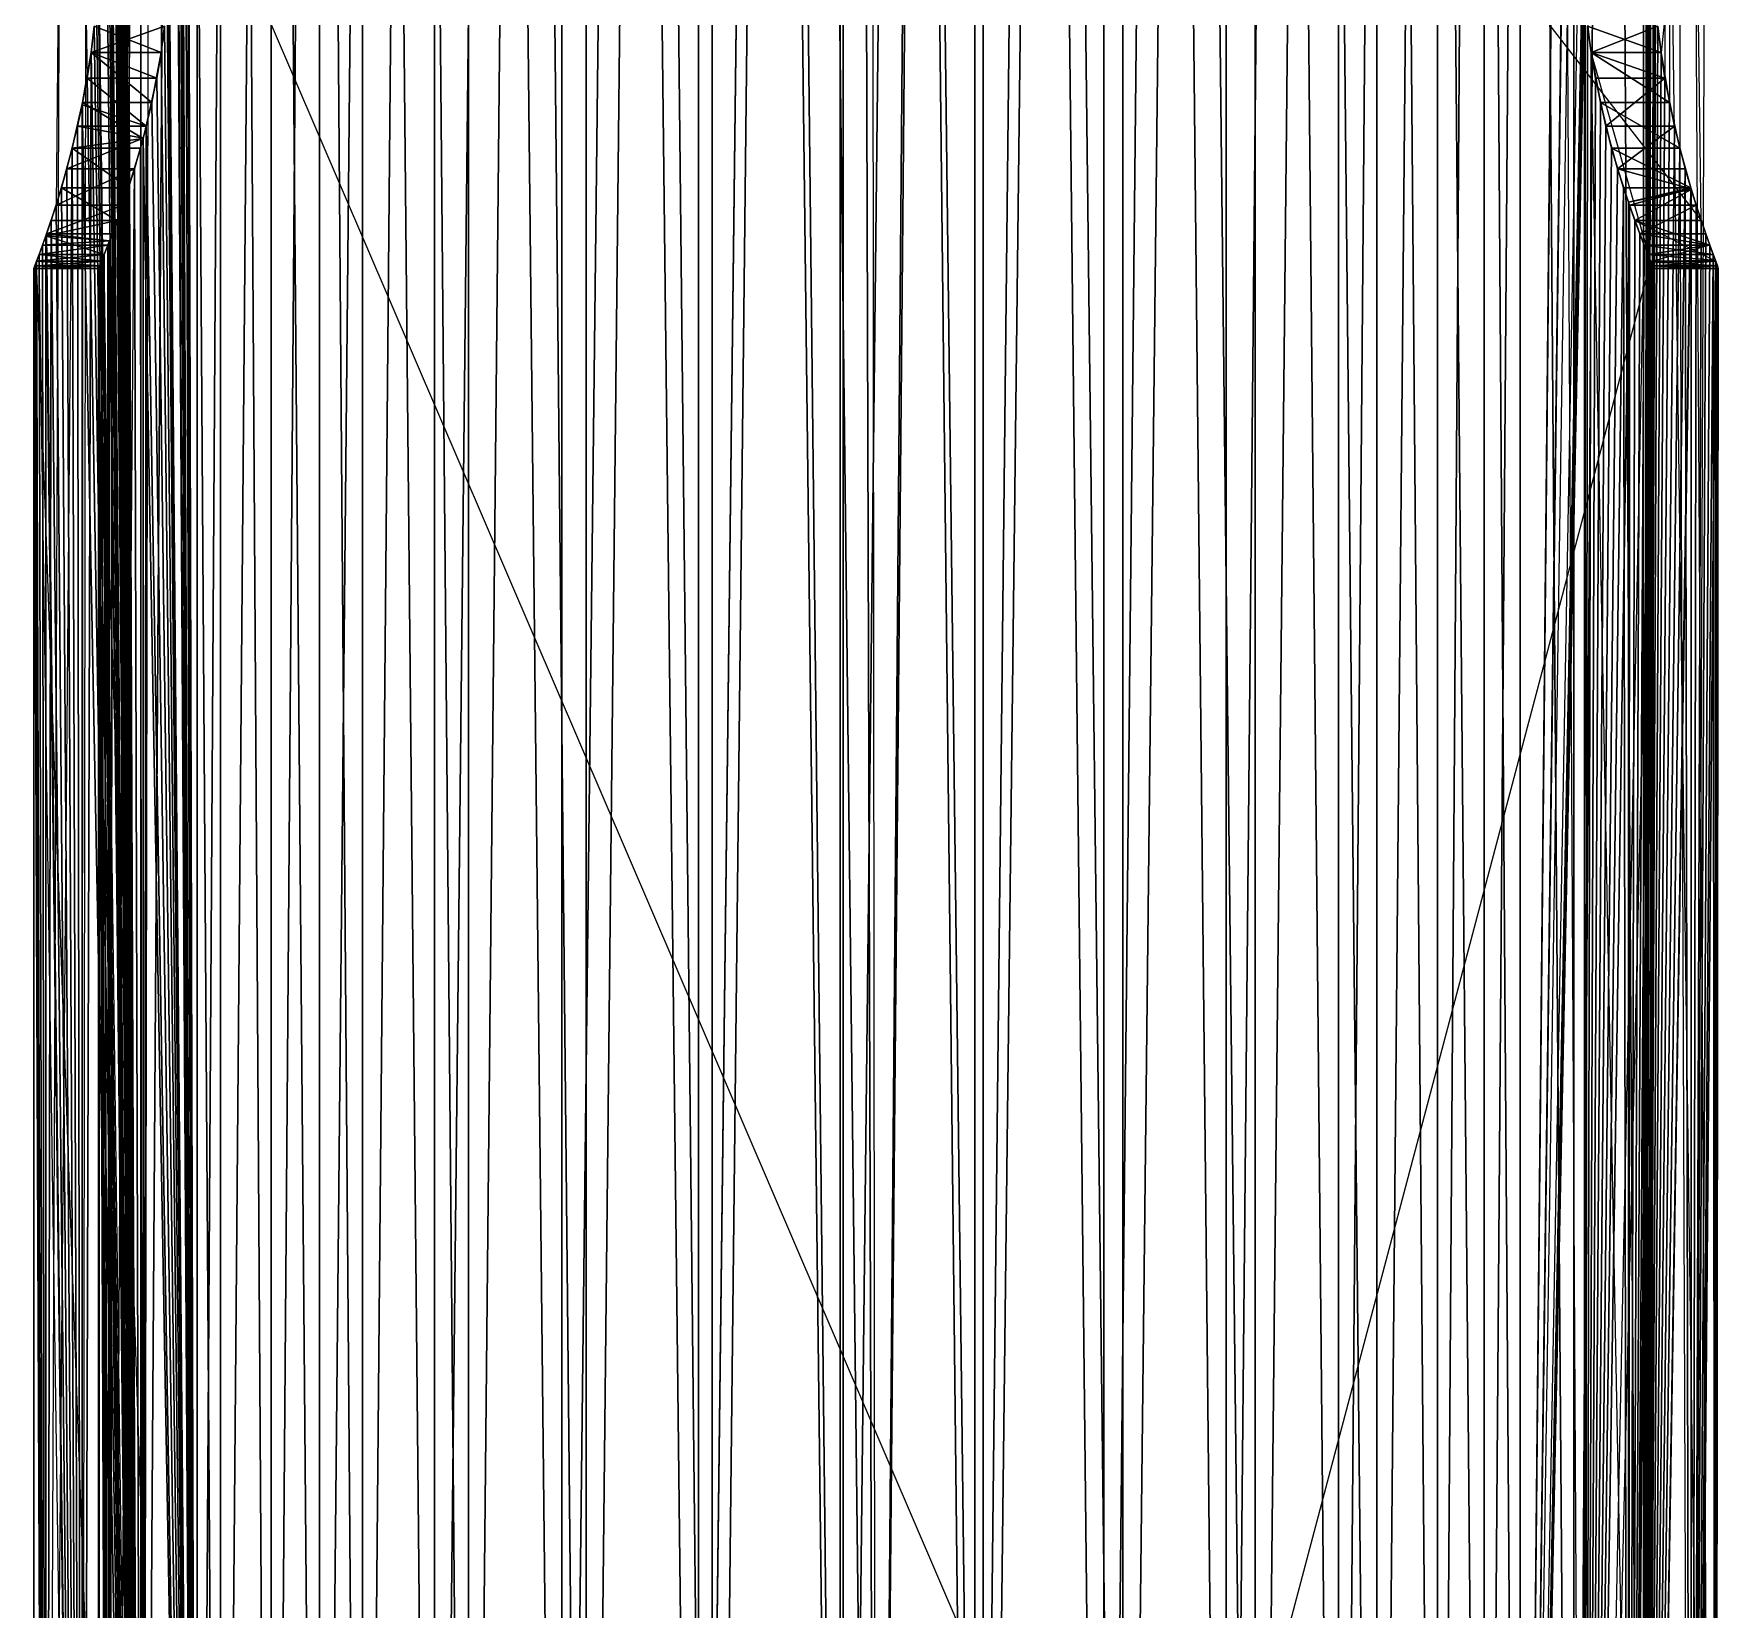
# Model space of a CAD drawing. Extents: x 234 to 504, y 2754 to 8450.
# Drawn here: x 234.2 to 503.5, y 3005.5 to 3257.3 of the extents above; entities that cross this region are included whole.
import ezdxf

# ---------------------------------------------------------------- set-up
doc = ezdxf.new("R2010")
doc.units = 0
doc.layers.get('0').update_dxf_attribs({"linetype": 'CONTINUOUS'})

msp = doc.modelspace()

# ---------------------------------------------------------------- linework, layer by layer
at = {"color": 7}
for points in [[(385.98, 6551.26, -102.26), (363.16, 4652.49, -101.29), (363.16, 6551.26, -101.29), (363.16, 4652.49, -101.29), (385.98, 6551.26, -102.26), (385.98, 4652.49, -102.26), (363.16, 4652.49, -101.29), (363.16, 4652.49, -101.29), (385.98, 4652.49, -102.26), (368.88, 2753.73, -101.17), (363.16, 4652.49, -101.29), (368.88, 2753.73, -101.17), (385.98, 4652.49, -102.26), (385.98, 2753.73, -102.26), (368.88, 2753.73, -101.17), (303.72, 8450.03, -129.98)], [(303.72, 8450.03, -129.98), (368.88, 2753.73, -111.52)], [(363.16, 8450.03, -101.29), (368.88, 2753.73, -101.17), (363.16, 2753.73, -101.29), (363.16, 4652.49, -101.29), (368.88, 2753.73, -101.17), (363.16, 4652.49, -101.29), (363.16, 2753.73, -101.29), (340.51, 2753.73, -104.19), (363.16, 4652.49, -101.29)], [(471.85, 4652.49, -305.4), (471.85, 2753.73, -305.4), (471.85, 2753.73, -305.4), (471.85, 4652.49, -305.4), (481.86, 3789.42, -287.59), (471.85, 2753.73, -305.4), (481.86, 3789.42, -287.59), (471.85, 4652.49, -305.4), (481.86, 4048.34, -287.59), (481.86, 3789.42, -287.59), (481.86, 3789.42, -287.59), (481.86, 4048.34, -287.59), (482.13, 3797.23, -287), (481.86, 3789.42, -287.59), (482.13, 3797.23, -287), (481.86, 4048.34, -287.59), (482.13, 4040.53, -287), (482.13, 3797.23, -287), (482.13, 3797.23, -287), (482.13, 4040.53, -287), (482.2, 4039.59, -286.85), (482.13, 3797.23, -287), (482.13, 5609.69, -287)], [(471.85, 4652.49, -166.21), (471.85, 2753.73, -166.21), (481.86, 3530.49, -184.02), (471.85, 4652.49, -166.21), (481.86, 3530.49, -184.02), (471.85, 2753.73, -166.21), (481.86, 3271.57, -184.02), (481.86, 3530.49, -184.02), (481.86, 3530.49, -184.02), (481.86, 3271.57, -184.02), (481.94, 3275.97, -184.21), (481.86, 3530.49, -184.02), (255.81, 5606.27, -184.21)], [(481.86, 5601.87, -184.02), (255.81, 3785.04, -287.41), (255.9, 3789.42, -287.59), (260.38, 2753.73, -296.42), (255.81, 3785.04, -287.41), (260.38, 2753.73, -296.42), (255.9, 3789.42, -287.59), (260.38, 4652.49, -296.42), (260.38, 2753.73, -296.42), (260.38, 2753.73, -296.42), (260.38, 4652.49, -296.42), (272.18, 2753.73, -313.88), (260.38, 2753.73, -296.42), (272.18, 2753.73, -313.88), (260.38, 4652.49, -296.42)], [(251.34, 4652.49, -170.14), (237.81, 3229.94, -205.01), (239.53, 3235.74, -198.42), (241.93, 2753.73, -190.95), (237.81, 3229.94, -205.01), (239.53, 3235.74, -198.42), (241.26, 3242.57, -192.9), (241.93, 2753.73, -190.95), (239.53, 3235.74, -198.42), (241.93, 2753.73, -190.95), (241.26, 3242.57, -192.9), (241.98, 3245.96, -190.8), (241.93, 2753.73, -190.95)], [(251.34, 4652.49, -170.14), (251.34, 2753.73, -170.14), (244.52, 4561.79, -184.21)], [(251.34, 4652.49, -301.47), (264.12, 2753.73, -320.39), (264.12, 2753.73, -320.39), (251.34, 4652.49, -301.47), (251.34, 2753.73, -301.47), (264.12, 2753.73, -320.39), (251.34, 2753.73, -301.47), (251.34, 4652.49, -301.47)], [(251.34, 4652.49, -301.47), (493.24, 3785.03, -184.21), (493.16, 3530.49, -184.02), (493.16, 3789.41, -184.02), (493.24, 3785.03, -184.21), (493.16, 3789.41, -184.02), (493.16, 3530.49, -184.02), (491.57, 2753.73, -180.35), (493.16, 3789.41, -184.02), (493.16, 3789.41, -184.02), (491.57, 2753.73, -180.35), (491.57, 4652.49, -180.35), (493.16, 3789.41, -184.02), (491.57, 4652.49, -180.35), (491.57, 2753.73, -180.35), (480.43, 2753.73, -160.41), (491.57, 4652.49, -180.35)], [(264.12, 4652.49, -151.22), (264.12, 2753.73, -151.22), (251.34, 2753.73, -170.14), (264.12, 4652.49, -151.22)], [(264.12, 4652.49, -151.22), (251.34, 2753.73, -170.14), (251.34, 4652.49, -170.14)], [(260.38, 4652.49, -175.19), (255.9, 3530.51, -184.02), (255.81, 3526.1, -184.21), (260.38, 2753.73, -175.19), (255.9, 3530.51, -184.02), (260.38, 2753.73, -175.19), (255.81, 4561.79, -184.21)], [(255.81, 4561.79, -184.21), (260.38, 2753.73, -175.19), (260.38, 4652.49, -175.19)], [(260.38, 4652.49, -175.19), (260.38, 2753.73, -175.19), (272.18, 4652.49, -157.73)], [(272.18, 4652.49, -157.73), (260.38, 2753.73, -175.19), (272.18, 2753.73, -157.73), (272.18, 4652.49, -157.73)], [(264.12, 4652.49, -320.39), (279.93, 2753.73, -336.88), (279.93, 2753.73, -336.88), (264.12, 4652.49, -320.39), (264.12, 2753.73, -320.39), (279.93, 2753.73, -336.88), (264.12, 2753.73, -320.39), (264.12, 4652.49, -320.39)], [(279.93, 4652.49, -134.74), (279.93, 2753.73, -134.74), (264.12, 2753.73, -151.22), (279.93, 4652.49, -134.74)], [(279.93, 4652.49, -134.74), (264.12, 2753.73, -151.22), (264.12, 4652.49, -151.22)], [(272.18, 4652.49, -157.73), (272.18, 2753.73, -157.73), (286.77, 4652.49, -142.51)], [(286.77, 4652.49, -142.51), (272.18, 2753.73, -157.73), (286.77, 2753.73, -142.51), (286.77, 4652.49, -142.51)], [(272.18, 4652.49, -313.88), (272.18, 2753.73, -313.88), (272.18, 2753.73, -313.88), (272.18, 4652.49, -313.88), (286.77, 2753.73, -329.1), (272.18, 2753.73, -313.88), (286.77, 2753.73, -329.1), (272.18, 4652.49, -313.88)], [(279.93, 4652.49, -336.88), (298.29, 2753.73, -350.46), (298.29, 2753.73, -350.46), (279.93, 4652.49, -336.88), (279.93, 2753.73, -336.88), (298.29, 2753.73, -350.46), (279.93, 2753.73, -336.88), (279.93, 4652.49, -336.88)], [(298.29, 4652.49, -121.16), (298.29, 2753.73, -121.16), (279.93, 2753.73, -134.74), (298.29, 4652.49, -121.16)], [(298.29, 4652.49, -121.16), (279.93, 2753.73, -134.74), (279.93, 4652.49, -134.74)], [(286.77, 4652.49, -142.51), (286.77, 2753.73, -142.51), (303.72, 4652.49, -129.98)], [(303.72, 4652.49, -129.98), (286.77, 2753.73, -142.51), (303.72, 2753.73, -129.98), (303.72, 4652.49, -129.98)], [(286.77, 4652.49, -329.1), (286.77, 2753.73, -329.1), (286.77, 2753.73, -329.1), (286.77, 4652.49, -329.1), (303.72, 2753.73, -341.64), (286.77, 2753.73, -329.1), (303.72, 2753.73, -341.64), (286.77, 4652.49, -329.1)], [(298.29, 4652.49, -350.46), (318.68, 2753.73, -360.74), (318.68, 2753.73, -360.74), (298.29, 4652.49, -350.46), (298.29, 2753.73, -350.46), (318.68, 2753.73, -360.74), (298.29, 2753.73, -350.46), (298.29, 4652.49, -350.46)], [(318.68, 4652.49, -110.88), (318.68, 2753.73, -110.88), (298.29, 2753.73, -121.16), (318.68, 4652.49, -110.88)], [(318.68, 4652.49, -110.88), (298.29, 2753.73, -121.16), (298.29, 4652.49, -121.16)], [(303.72, 4652.49, -129.98), (303.72, 2753.73, -129.98), (322.54, 4652.49, -120.49)], [(322.54, 4652.49, -120.49), (303.72, 2753.73, -129.98), (322.54, 2753.73, -120.49), (322.54, 4652.49, -120.49)], [(303.72, 4652.49, -341.64), (303.72, 2753.73, -341.64), (303.72, 2753.73, -341.64), (303.72, 4652.49, -341.64), (322.54, 2753.73, -351.13), (303.72, 2753.73, -341.64), (322.54, 2753.73, -351.13), (303.72, 4652.49, -341.64)], [(318.68, 4652.49, -360.74), (340.51, 2753.73, -367.42), (340.51, 2753.73, -367.42), (318.68, 4652.49, -360.74), (318.68, 2753.73, -360.74), (340.51, 2753.73, -367.42), (318.68, 2753.73, -360.74), (318.68, 4652.49, -360.74)], [(340.51, 4652.49, -104.19), (340.51, 2753.73, -104.19), (318.68, 2753.73, -110.88), (340.51, 4652.49, -104.19)], [(340.51, 4652.49, -104.19), (318.68, 2753.73, -110.88), (318.68, 4652.49, -110.88)], [(322.54, 4652.49, -120.49), (322.54, 2753.73, -120.49), (342.7, 4652.49, -114.31)], [(342.7, 4652.49, -114.31), (322.54, 2753.73, -120.49), (342.7, 2753.73, -114.31), (342.7, 4652.49, -114.31)], [(322.54, 4652.49, -351.13), (322.54, 2753.73, -351.13), (322.54, 2753.73, -351.13), (322.54, 4652.49, -351.13), (342.7, 2753.73, -357.3), (322.54, 2753.73, -351.13), (342.7, 2753.73, -357.3), (322.54, 4652.49, -351.13)], [(340.51, 4652.49, -367.42), (363.16, 2753.73, -370.33), (363.16, 2753.73, -370.33), (340.51, 4652.49, -367.42), (340.51, 2753.73, -367.42), (363.16, 2753.73, -370.33), (340.51, 2753.73, -367.42), (340.51, 4652.49, -367.42)], [(363.16, 4652.49, -101.29), (340.51, 2753.73, -104.19), (340.51, 4652.49, -104.19)], [(342.7, 4652.49, -114.31), (342.7, 2753.73, -114.31), (363.6, 4652.49, -111.64)], [(363.6, 4652.49, -111.64), (342.7, 2753.73, -114.31), (363.6, 2753.73, -111.64), (363.6, 4652.49, -111.64)], [(342.7, 4652.49, -357.3), (342.7, 2753.73, -357.3), (342.7, 2753.73, -357.3), (342.7, 4652.49, -357.3), (363.6, 2753.73, -359.98), (342.7, 2753.73, -357.3), (363.6, 2753.73, -359.98), (342.7, 4652.49, -357.3)], [(363.16, 4652.49, -370.33), (385.98, 2753.73, -369.36), (385.98, 2753.73, -369.36), (363.16, 4652.49, -370.33), (363.16, 2753.73, -370.33), (385.98, 2753.73, -369.36), (363.16, 2753.73, -370.33), (363.16, 4652.49, -370.33)], [(363.6, 4652.49, -111.64), (363.6, 2753.73, -111.64), (384.67, 4652.49, -112.53)], [(363.6, 4652.49, -111.64), (363.6, 2753.73, -111.64), (368.88, 2753.73, -111.52), (384.67, 4652.49, -112.53), (363.6, 2753.73, -111.64), (384.67, 4652.49, -112.53), (368.88, 2753.73, -111.52), (384.67, 2753.73, -112.53), (384.67, 4652.49, -112.53)], [(363.6, 4652.49, -359.98), (363.6, 2753.73, -359.98), (363.6, 2753.73, -359.98), (363.6, 4652.49, -359.98), (384.67, 2753.73, -359.08), (363.6, 2753.73, -359.98), (384.67, 2753.73, -359.08), (363.6, 4652.49, -359.98)], [(384.67, 4652.49, -112.53), (384.67, 2753.73, -112.53), (405.27, 4652.49, -116.97)], [(405.27, 4652.49, -116.97), (384.67, 2753.73, -112.53), (405.27, 2753.73, -116.97), (405.27, 4652.49, -116.97)], [(384.67, 4652.49, -359.08), (384.67, 2753.73, -359.08), (384.67, 2753.73, -359.08), (384.67, 4652.49, -359.08), (405.27, 2753.73, -354.64), (384.67, 2753.73, -359.08), (405.27, 2753.73, -354.64), (384.67, 4652.49, -359.08)], [(385.98, 4652.49, -369.36), (408.3, 2753.73, -364.54), (408.3, 2753.73, -364.54), (385.98, 4652.49, -369.36), (385.98, 2753.73, -369.36), (408.3, 2753.73, -364.54), (385.98, 2753.73, -369.36), (385.98, 4652.49, -369.36)], [(408.3, 4652.49, -107.07), (408.3, 2753.73, -107.07), (385.98, 2753.73, -102.26), (408.3, 4652.49, -107.07)], [(408.3, 4652.49, -107.07), (385.98, 2753.73, -102.26), (385.98, 4652.49, -102.26)], [(405.27, 4652.49, -116.97), (405.27, 2753.73, -116.97), (424.83, 4652.49, -124.83)], [(424.83, 4652.49, -124.83), (405.27, 2753.73, -116.97), (424.83, 2753.73, -124.83), (424.83, 4652.49, -124.83)], [(405.27, 4652.49, -354.64), (405.27, 2753.73, -354.64), (405.27, 2753.73, -354.64), (405.27, 4652.49, -354.64), (424.83, 2753.73, -346.78), (405.27, 2753.73, -354.64), (424.83, 2753.73, -346.78), (405.27, 4652.49, -354.64)], [(408.3, 4652.49, -364.54), (429.49, 2753.73, -356.03), (429.49, 2753.73, -356.03), (408.3, 4652.49, -364.54), (408.3, 2753.73, -364.54), (429.49, 2753.73, -356.03), (408.3, 2753.73, -364.54), (408.3, 4652.49, -364.54)], [(429.49, 4652.49, -115.58), (429.49, 2753.73, -115.58), (408.3, 2753.73, -107.07), (429.49, 4652.49, -115.58)], [(429.49, 4652.49, -115.58), (408.3, 2753.73, -107.07), (408.3, 4652.49, -107.07)], [(424.83, 4652.49, -124.83), (424.83, 2753.73, -124.83), (442.78, 4652.49, -135.88)], [(442.78, 4652.49, -135.88), (424.83, 2753.73, -124.83), (442.78, 2753.73, -135.88), (442.78, 4652.49, -135.88)], [(424.83, 4652.49, -346.78), (424.83, 2753.73, -346.78), (424.83, 2753.73, -346.78), (424.83, 4652.49, -346.78), (442.78, 2753.73, -335.73), (424.83, 2753.73, -346.78), (442.78, 2753.73, -335.73), (424.83, 4652.49, -346.78)], [(429.49, 4652.49, -356.03), (448.94, 2753.73, -344.06), (448.94, 2753.73, -344.06), (429.49, 4652.49, -356.03), (429.49, 2753.73, -356.03), (448.94, 2753.73, -344.06), (429.49, 2753.73, -356.03), (429.49, 4652.49, -356.03)], [(448.94, 4652.49, -127.56), (448.94, 2753.73, -127.56), (429.49, 2753.73, -115.58), (448.94, 4652.49, -127.56)], [(448.94, 4652.49, -127.56), (429.49, 2753.73, -115.58), (429.49, 4652.49, -115.58)], [(442.78, 4652.49, -135.88), (442.78, 2753.73, -135.88), (458.61, 4652.49, -149.81)], [(458.61, 4652.49, -149.81), (442.78, 2753.73, -135.88), (458.61, 2753.73, -149.81), (458.61, 4652.49, -149.81)], [(442.78, 4652.49, -335.73), (442.78, 2753.73, -335.73), (442.78, 2753.73, -335.73), (442.78, 4652.49, -335.73), (458.61, 2753.73, -321.8), (442.78, 2753.73, -335.73), (458.61, 2753.73, -321.8), (442.78, 4652.49, -335.73)], [(448.94, 4652.49, -344.06), (466.08, 2753.73, -328.97), (466.08, 2753.73, -328.97), (448.94, 4652.49, -344.06), (448.94, 2753.73, -344.06), (466.08, 2753.73, -328.97), (448.94, 2753.73, -344.06), (448.94, 4652.49, -344.06)], [(466.08, 4652.49, -142.64), (466.08, 2753.73, -142.64), (448.94, 2753.73, -127.56), (466.08, 4652.49, -142.64)], [(466.08, 4652.49, -142.64), (448.94, 2753.73, -127.56), (448.94, 4652.49, -127.56)], [(458.61, 4652.49, -149.81), (458.61, 2753.73, -149.81), (471.85, 4652.49, -166.21)], [(471.85, 4652.49, -166.21), (458.61, 2753.73, -149.81), (471.85, 2753.73, -166.21), (471.85, 4652.49, -166.21)], [(458.61, 4652.49, -321.8), (458.61, 2753.73, -321.8), (458.61, 2753.73, -321.8), (458.61, 4652.49, -321.8), (471.85, 2753.73, -305.4), (458.61, 2753.73, -321.8), (471.85, 2753.73, -305.4), (458.61, 4652.49, -321.8)], [(466.08, 4652.49, -328.97), (480.43, 2753.73, -311.2), (480.43, 2753.73, -311.2), (466.08, 4652.49, -328.97), (466.08, 2753.73, -328.97), (480.43, 2753.73, -311.2), (466.08, 2753.73, -328.97), (466.08, 4652.49, -328.97)], [(480.43, 4652.49, -160.41), (480.43, 2753.73, -160.41), (466.08, 2753.73, -142.64), (480.43, 4652.49, -160.41)], [(480.43, 4652.49, -160.41), (466.08, 2753.73, -142.64), (466.08, 4652.49, -142.64)], [(471.85, 4652.49, -166.21), (482.13, 2753.73, -184.61), (485.52, 3242.57, -192.9), (483.86, 3250.24, -188.62), (482.13, 2753.73, -184.61), (483.86, 3250.24, -188.62), (483.17, 3254.31, -186.98), (482.13, 2753.73, -184.61), (483.86, 3250.24, -188.62), (482.13, 2753.73, -184.61), (483.17, 3254.31, -186.98), (482.61, 3258.52, -185.69), (482.13, 2753.73, -184.61), (482.13, 2753.73, -184.61), (482.61, 3258.52, -185.69)], [(480.43, 4652.49, -311.2), (491.57, 2753.73, -291.27), (491.57, 2753.73, -291.27), (480.43, 4652.49, -311.2), (480.43, 2753.73, -311.2), (491.57, 2753.73, -291.27), (480.43, 2753.73, -311.2), (480.43, 4652.49, -311.2)], [(491.57, 4652.49, -180.35), (480.43, 2753.73, -160.41), (480.43, 4652.49, -160.41)], [(493.16, 4566.18, -287.59), (491.57, 2753.73, -291.27), (491.57, 4652.49, -291.27)], [(503.03, 2753.73, -224.39), (503.03, 3221.06, -224.39), (503.36, 3220.21, -229.23), (503.03, 2753.73, -224.39), (491.57, 4652.49, -180.35)], [(491.57, 4652.49, -180.35), (493.16, 3530.49, -184.02), (493.24, 3526.1, -184.21), (491.57, 2753.73, -180.35), (493.16, 3530.49, -184.02), (493.16, 4307.26, -184.02)], [(491.57, 4652.49, -291.27), (491.57, 2753.73, -291.27), (493.16, 4566.18, -287.59), (491.57, 2753.73, -291.27), (491.57, 4652.49, -291.27)], [(236.18, 2753.73, -258.56), (236.18, 3225.05, -258.56), (235.63, 3223.52, -255.12), (236.18, 2753.73, -258.56), (243.91, 4579.25, -285.92)], [(246.38, 2753.73, -214.8), (246.38, 3224.24, -214.8), (245.52, 3222.06, -220.64), (246.38, 2753.73, -214.8), (255.81, 4570.58, -184.21)], [(244.52, 4561.8, -287.41), (251.34, 2753.73, -301.47), (251.34, 2753.73, -301.47), (244.52, 4561.8, -287.41)], [(244.52, 4561.79, -184.21), (251.34, 2753.73, -170.14), (244.6, 4307.28, -184.02)], [(493.24, 4561.77, -287.4), (491.57, 2753.73, -291.27), (493.16, 4307.26, -287.59), (491.57, 2753.73, -291.27), (493.24, 4561.77, -287.4)], [(493.16, 4307.26, -287.59), (491.57, 2753.73, -291.27), (493.84, 4553.15, -285.92)], [(243.91, 3258.51, -285.92), (251.34, 2753.73, -301.47), (244.29, 3262.82, -286.85), (251.34, 2753.73, -301.47), (243.91, 3258.51, -285.92), (243.4, 3254.32, -284.63), (251.34, 2753.73, -301.47), (251.34, 2753.73, -301.47), (243.4, 3254.32, -284.63), (241.93, 2753.73, -280.66), (251.34, 2753.73, -301.47), (241.93, 2753.73, -280.66), (243.4, 3254.32, -284.63), (242.06, 3246.32, -281.02), (241.93, 2753.73, -280.66), (241.93, 2753.73, -280.66), (242.06, 3246.32, -281.02), (240.41, 3239.04, -276.1), (241.93, 2753.73, -280.66), (243.91, 4320.33, -285.92)], [(244.52, 4302.88, -287.41), (251.34, 2753.73, -301.47), (244.6, 4307.26, -287.59), (244.6, 4048.34, -287.59), (244.52, 4043.95, -287.41), (251.34, 2753.73, -301.47), (244.6, 4048.34, -287.59), (244.52, 4043.95, -287.41), (244.29, 4039.59, -286.85), (251.34, 2753.73, -301.47), (244.52, 4043.95, -287.41), (251.34, 2753.73, -301.47), (244.29, 4039.59, -286.85), (243.91, 4035.28, -285.92), (251.34, 2753.73, -301.47), (251.34, 2753.73, -301.47), (243.91, 4035.28, -285.92), (243.4, 4031.09, -284.63), (251.34, 2753.73, -301.47), (243.91, 4294.2, -285.92)], [(244.6, 4307.28, -184.02), (251.34, 2753.73, -170.14), (244.52, 4302.87, -184.21)], [(244.6, 4307.26, -287.59), (251.34, 2753.73, -301.47), (244.6, 4307.26, -287.59)], [(255.9, 4307.28, -184.02), (260.38, 2753.73, -175.19), (255.9, 4307.28, -184.02)], [(255.9, 4048.36, -184.02), (260.38, 2753.73, -175.19), (255.9, 4307.28, -184.02), (260.38, 2753.73, -175.19), (255.9, 4048.36, -184.02)], [(493.16, 4307.26, -287.59), (493.47, 4039.59, -286.85), (493.24, 4043.93, -287.4), (493.16, 3789.42, -287.59), (493.47, 4039.59, -286.85), (493.16, 3789.42, -287.59), (493.24, 4043.93, -287.4), (493.16, 4048.34, -287.59), (493.16, 3789.42, -287.59), (493.16, 3789.42, -287.59), (493.16, 4048.34, -287.59), (491.57, 2753.73, -291.27), (493.16, 3789.42, -287.59), (491.57, 2753.73, -291.27), (493.16, 4048.34, -287.59), (493.24, 4302.85, -287.4), (491.57, 2753.73, -291.27), (491.57, 2753.73, -291.27), (493.24, 4302.85, -287.4)], [(243.4, 4290.01, -284.63), (244.6, 4048.34, -287.59), (243.91, 4294.2, -285.92), (251.34, 2753.73, -301.47), (244.52, 4302.88, -287.41), (244.6, 4048.34, -287.59), (251.34, 2753.73, -301.47), (244.6, 4048.34, -287.59), (244.52, 4302.88, -287.41)], [(244.52, 4302.87, -184.21), (251.34, 2753.73, -170.14), (244.6, 4048.36, -184.02), (244.52, 4302.87, -184.21)], [(493.85, 3258.52, -185.69), (491.57, 2753.73, -180.35), (493.47, 3262.82, -184.77), (491.57, 2753.73, -180.35), (493.85, 3258.52, -185.69), (494.35, 3254.31, -186.98), (491.57, 2753.73, -180.35), (491.57, 2753.73, -180.35), (494.35, 3254.31, -186.98), (494.98, 3250.24, -188.62), (491.57, 2753.73, -180.35), (493.24, 4302.87, -184.21)], [(495.7, 4282.01, -281.02), (495.7, 3246.32, -281.02), (494.35, 3254.32, -284.63), (491.57, 2753.73, -291.27), (495.7, 3246.32, -281.02), (491.57, 2753.73, -291.27), (494.35, 3254.32, -284.63), (493.84, 3258.53, -285.92), (491.57, 2753.73, -291.27), (491.57, 2753.73, -291.27), (493.84, 3258.53, -285.92)], [(496.5, 4278.26, -192.9), (494.98, 3250.24, -188.62), (496.5, 3242.57, -192.9), (491.57, 2753.73, -180.35), (494.98, 3250.24, -188.62), (491.57, 2753.73, -180.35), (496.5, 3242.57, -192.9), (498.22, 3235.74, -198.42), (491.57, 2753.73, -180.35), (491.57, 2753.73, -180.35), (498.22, 3235.74, -198.42), (499.17, 2753.73, -201.88), (491.57, 2753.73, -180.35), (499.17, 2753.73, -201.88), (498.22, 3235.74, -198.42), (499.14, 3232.55, -201.77), (499.17, 2753.73, -201.88), (499.17, 2753.73, -201.88), (499.14, 3232.55, -201.77), (499.95, 3229.94, -205.01), (499.17, 2753.73, -201.88), (501.49, 3317.81, -212.49)], [(255.9, 3530.51, -184.02), (254.59, 3254.33, -186.98), (253.9, 3250.24, -188.62), (260.38, 2753.73, -175.19), (254.59, 3254.33, -186.98), (260.38, 2753.73, -175.19), (253.9, 3250.24, -188.62), (252.24, 3242.57, -192.9), (260.38, 2753.73, -175.19), (260.38, 2753.73, -175.19), (252.24, 3242.57, -192.9), (251.7, 2753.73, -194.4), (260.38, 2753.73, -175.19), (251.7, 2753.73, -194.4), (252.24, 3242.57, -192.9), (251.73, 3240.61, -194.3), (251.7, 2753.73, -194.4), (251.7, 2753.73, -194.4), (251.73, 3240.61, -194.3), (250.35, 3235.74, -198.42), (251.7, 2753.73, -194.4), (253.9, 4069.67, -188.62)], [(243.4, 3772.17, -284.63), (251.34, 2753.73, -301.47), (243.91, 4061.41, -285.92)], [(497.35, 4015.81, -276.1), (497.35, 3239.04, -276.1), (495.7, 3246.32, -281.02), (491.57, 2753.73, -291.27), (497.35, 3239.04, -276.1), (499.17, 2753.73, -269.73), (499.17, 3232.45, -269.73), (491.57, 2753.73, -291.27), (499.17, 2753.73, -269.73), (491.57, 2753.73, -291.27), (499.17, 3232.45, -269.73), (499.1, 3232.7, -270.02), (491.57, 2753.73, -291.27), (491.57, 2753.73, -291.27), (499.1, 3232.7, -270.02), (497.35, 3239.04, -276.1), (491.57, 2753.73, -291.27), (493.84, 4061.38, -285.92)], [(244.6, 4048.36, -184.02), (251.34, 2753.73, -170.14), (244.6, 3789.44, -184.02)], [(493.47, 3262.82, -286.85), (491.57, 2753.73, -291.27), (493.84, 4035.3, -285.92)], [(244.6, 3789.42, -287.59), (251.34, 2753.73, -301.47), (243.4, 4031.09, -284.63)], [(253.11, 3814.67, -281.02), (249.4, 3232.7, -270.02), (251.31, 3239.04, -276.1), (251.7, 2753.73, -277.21), (249.4, 3232.7, -270.02), (251.7, 2753.73, -277.21), (251.31, 3239.04, -276.1), (251.73, 3240.6, -277.31), (251.7, 2753.73, -277.21)], [(240.41, 3563.03, -276.1), (500.75, 3227.48, -262.96), (499.17, 3232.45, -269.73), (499.17, 2753.73, -269.73), (500.75, 3227.48, -262.96), (493.24, 3793.83, -287.4)], [(244.6, 3789.44, -184.02), (251.34, 2753.73, -170.14), (244.52, 3785.03, -184.21)], [(244.52, 3785.03, -287.41), (251.34, 2753.73, -301.47), (244.6, 3789.42, -287.59)], [(255.9, 3789.44, -184.02), (260.38, 2753.73, -175.19), (260.38, 2753.73, -175.19), (255.9, 3789.44, -184.02)], [(481.86, 3530.49, -287.59), (471.85, 2753.73, -305.4), (481.86, 3789.42, -287.59), (471.85, 2753.73, -305.4), (481.86, 3530.49, -287.59)], [(493.16, 3789.42, -287.59), (491.57, 2753.73, -291.27), (493.16, 3530.49, -287.59)], [(244.29, 3780.67, -286.85), (251.34, 2753.73, -301.47), (244.52, 3785.03, -287.41), (251.34, 2753.73, -301.47), (244.29, 3780.67, -286.85)], [(244.52, 3785.03, -184.21), (251.34, 2753.73, -170.14), (244.6, 3530.51, -184.02)], [(255.81, 3785.04, -287.41), (260.38, 2753.73, -296.42), (255.56, 3280.32, -286.85)], [(255.15, 3258.52, -185.69), (260.38, 2753.73, -175.19), (260.38, 2753.73, -175.19), (255.15, 3258.52, -185.69), (254.59, 3254.33, -186.98), (260.38, 2753.73, -175.19), (255.56, 3780.65, -184.77)], [(255.56, 3780.67, -286.85), (260.38, 2753.73, -296.42), (260.38, 2753.73, -296.42), (255.56, 3780.67, -286.85)], [(243.91, 3776.36, -285.92), (251.34, 2753.73, -301.47), (251.34, 2753.73, -301.47), (243.91, 3776.36, -285.92)], [(255.15, 3776.35, -285.92), (260.38, 2753.73, -296.42), (255.9, 3530.49, -287.59), (260.38, 2753.73, -296.42), (255.15, 3776.35, -285.92)], [(244.6, 3530.49, -287.59), (251.34, 2753.73, -301.47), (243.4, 3772.17, -284.63)], [(482.13, 3263.76, -287), (471.85, 2753.73, -305.4), (486.45, 3563.03, -276.1)], [(244.6, 3530.51, -184.02), (251.34, 2753.73, -170.14), (244.29, 3539.23, -184.76)], [(244.52, 3526.11, -287.41), (251.34, 2753.73, -301.47), (244.6, 3530.49, -287.59)], [(255.9, 3530.51, -184.02), (260.38, 2753.73, -175.19), (255.9, 3530.51, -184.02)], [(255.9, 3530.49, -287.59), (260.38, 2753.73, -296.42), (255.9, 3530.49, -287.59)], [(493.16, 3530.49, -287.59), (491.57, 2753.73, -291.27), (493.16, 3530.49, -287.59)], [(244.29, 3521.74, -286.85), (251.34, 2753.73, -301.47), (244.52, 3526.11, -287.41), (251.34, 2753.73, -301.47), (244.29, 3521.74, -286.85)], [(244.52, 3526.1, -184.21), (251.34, 2753.73, -170.14), (251.34, 2753.73, -170.14), (244.52, 3526.1, -184.21)], [(255.9, 3271.59, -184.02), (260.38, 2753.73, -175.19), (255.81, 3526.1, -184.21)], [(493.16, 3271.57, -184.02), (491.57, 2753.73, -180.35), (493.24, 3526.1, -184.21), (491.57, 2753.73, -180.35), (493.16, 3271.57, -184.02)], [(244.29, 3521.72, -184.77), (251.34, 2753.73, -170.14), (243.91, 3517.45, -185.69), (251.34, 2753.73, -170.14), (244.29, 3521.72, -184.77)], [(243.91, 3517.45, -185.69), (251.34, 2753.73, -170.14), (243.41, 3513.25, -186.98)], [(243.91, 3517.44, -285.92), (251.34, 2753.73, -301.47), (251.34, 2753.73, -301.47), (243.91, 3517.44, -285.92)], [(243.4, 3513.24, -284.63), (251.34, 2753.73, -301.47), (242.06, 3296.83, -281.02)], [(244.6, 3271.57, -287.59), (251.34, 2753.73, -301.47), (243.4, 3513.24, -284.63), (251.34, 2753.73, -301.47), (244.6, 3271.57, -287.59)], [(243.41, 3513.25, -186.98), (251.34, 2753.73, -170.14), (243.41, 3513.25, -186.98)], [(481.86, 3271.57, -184.02), (471.85, 2753.73, -166.21), (483.17, 3513.23, -186.98)], [(489.15, 2753.73, -267.12), (489.13, 3230.4, -267.22), (490.16, 3227.48, -262.96), (489.15, 2753.73, -267.12), (245.52, 3321.09, -250.96)], [(500.75, 3315.67, -262.96), (494.35, 3254.32, -284.63), (483.17, 3254.32, -284.63), (493.84, 3258.53, -285.92), (494.35, 3254.32, -284.63), (493.84, 3258.53, -285.92), (483.17, 3254.32, -284.63), (482.61, 3258.53, -285.92)], [(495.7, 3296.83, -281.02), (503.03, 2753.73, -224.39), (503.36, 3220.21, -229.23), (503.5, 3219.83, -233.63), (503.03, 2753.73, -224.39)], [(482.13, 3279.38, -184.61), (482.13, 2753.73, -184.61), (482.13, 3263.76, -184.61), (471.85, 2753.73, -166.21), (482.13, 2753.73, -184.61), (471.85, 2753.73, -166.21), (482.13, 3263.76, -184.61)], [(244.6, 3271.59, -184.02), (251.34, 2753.73, -170.14), (251.34, 2753.73, -170.14), (244.6, 3271.59, -184.02)], [(255.81, 3267.18, -184.21), (260.38, 2753.73, -175.19), (255.9, 3271.59, -184.02)], [(255.9, 3271.59, -184.02), (260.38, 2753.73, -175.19), (255.9, 3271.59, -184.02)], [(255.9, 3271.57, -287.59), (260.38, 2753.73, -296.42), (260.38, 2753.73, -296.42), (255.9, 3271.57, -287.59)], [(481.86, 3271.57, -287.59), (471.85, 2753.73, -305.4), (471.85, 2753.73, -305.4), (481.86, 3271.57, -287.59)], [(493.16, 3271.57, -287.59), (491.57, 2753.73, -291.27), (491.57, 2753.73, -291.27), (493.16, 3271.57, -287.59)], [(244.52, 3267.18, -184.21), (251.34, 2753.73, -170.14), (244.29, 3262.8, -184.77), (251.34, 2753.73, -170.14), (244.52, 3267.18, -184.21)], [(244.52, 3267.19, -287.41), (251.34, 2753.73, -301.47), (251.34, 2753.73, -301.47), (244.52, 3267.19, -287.41)], [(255.81, 3267.19, -287.41), (260.38, 2753.73, -296.42), (255.56, 3262.82, -286.85), (260.38, 2753.73, -296.42), (255.81, 3267.19, -287.41)], [(255.56, 3262.8, -184.77), (260.38, 2753.73, -175.19), (255.81, 3267.18, -184.21), (260.38, 2753.73, -175.19), (255.56, 3262.8, -184.77)], [(481.94, 3267.18, -184.21), (471.85, 2753.73, -166.21), (471.85, 2753.73, -166.21), (481.94, 3267.18, -184.21)], [(493.24, 3267.18, -184.21), (491.57, 2753.73, -180.35), (491.57, 2753.73, -180.35), (493.24, 3267.18, -184.21)], [(493.24, 3267.16, -287.4), (491.57, 2753.73, -291.27), (493.47, 3262.82, -286.85), (491.57, 2753.73, -291.27), (493.24, 3267.16, -287.4)], [(482.13, 3263.76, -287), (482.13, 2753.73, -287), (471.85, 2753.73, -305.4), (482.13, 3263.76, -287)], [(482.13, 3263.76, -184.61), (482.13, 2753.73, -184.61), (491.65, 3223.52, -216.49), (490.96, 3225.33, -212.49), (489.15, 2753.73, -204.49), (491.65, 3223.52, -216.49), (489.15, 2753.73, -204.49), (490.96, 3225.33, -212.49), (489.29, 3229.94, -205.01), (489.15, 2753.73, -204.49)], [(492.71, 2753.73, -246.35), (492.71, 3220.87, -246.35), (493, 3220.18, -242.19), (492.71, 2753.73, -246.35), (483.17, 3254.32, -284.63), (484.65, 3246.32, -281.02), (482.13, 2753.73, -287), (483.17, 3254.32, -284.63), (482.13, 3263.76, -287)], [(482.2, 3262.82, -286.85), (482.13, 2753.73, -287), (482.13, 3263.76, -287), (482.13, 2753.73, -287), (482.2, 3262.82, -286.85)], [(244.29, 3262.8, -184.77), (251.34, 2753.73, -170.14), (243.91, 3258.52, -185.69)], [(244.29, 3262.82, -286.85), (251.34, 2753.73, -301.47), (244.29, 3262.82, -286.85)], [(255.56, 3262.82, -286.85), (260.38, 2753.73, -296.42), (255.15, 3258.51, -285.92)], [(493.47, 3262.82, -184.77), (491.57, 2753.73, -180.35), (493.47, 3262.82, -184.77)], [(243.91, 3258.52, -185.69), (254.59, 3254.33, -186.98), (255.15, 3258.52, -185.69), (254.59, 3254.33, -186.98), (243.91, 3258.52, -185.69), (243.41, 3254.33, -186.98), (254.59, 3254.33, -186.98), (254.59, 3254.33, -186.98), (243.41, 3254.33, -186.98), (253.9, 3250.24, -188.62), (254.59, 3254.33, -186.98), (253.9, 3250.24, -188.62), (243.41, 3254.33, -186.98), (242.78, 3250.24, -188.62), (253.9, 3250.24, -188.62), (253.9, 3250.24, -188.62), (242.78, 3250.24, -188.62), (252.24, 3242.57, -192.9), (253.9, 3250.24, -188.62), (242.78, 3250.24, -188.62), (241.98, 3245.96, -190.8), (252.24, 3242.57, -192.9), (242.78, 3250.24, -188.62), (252.24, 3242.57, -192.9), (241.98, 3245.96, -190.8), (241.26, 3242.57, -192.9), (252.24, 3242.57, -192.9), (252.24, 3242.57, -192.9), (241.26, 3242.57, -192.9), (251.73, 3240.61, -194.3), (252.24, 3242.57, -192.9), (251.73, 3240.61, -194.3), (241.26, 3242.57, -192.9), (239.53, 3235.74, -198.42), (251.73, 3240.61, -194.3), (251.73, 3240.61, -194.3), (239.53, 3235.74, -198.42), (250.35, 3235.74, -198.42), (251.73, 3240.61, -194.3), (250.35, 3235.74, -198.42), (239.53, 3235.74, -198.42), (237.81, 3229.94, -205.01), (250.35, 3235.74, -198.42), (250.35, 3235.74, -198.42), (237.81, 3229.94, -205.01), (248.47, 3229.94, -205.01), (250.35, 3235.74, -198.42), (248.47, 3229.94, -205.01), (237.81, 3229.94, -205.01), (236.27, 3225.33, -212.49), (248.47, 3229.94, -205.01), (248.47, 3229.94, -205.01), (236.27, 3225.33, -212.49), (246.8, 3225.33, -212.49), (248.47, 3229.94, -205.01), (246.8, 3225.33, -212.49), (236.27, 3225.33, -212.49), (246.38, 3224.24, -214.8), (246.8, 3225.33, -212.49), (246.38, 3224.24, -214.8), (236.27, 3225.33, -212.49), (236.18, 3225.05, -213.05), (246.38, 3224.24, -214.8), (246.38, 3224.24, -214.8), (236.18, 3225.05, -213.05), (245.52, 3222.06, -220.64), (246.38, 3224.24, -214.8), (245.52, 3222.06, -220.64), (236.18, 3225.05, -213.05), (235.1, 3222.06, -220.64), (245.52, 3222.06, -220.64), (245.52, 3222.06, -220.64), (235.1, 3222.06, -220.64), (245.08, 3220.95, -224.88), (245.52, 3222.06, -220.64), (245.08, 3220.95, -224.88), (235.1, 3222.06, -220.64), (234.68, 3220.95, -224.88), (245.08, 3220.95, -224.88), (245.08, 3220.95, -224.88), (234.68, 3220.95, -224.88), (244.77, 3220.21, -229.23), (245.08, 3220.95, -224.88), (244.77, 3220.21, -229.23), (234.68, 3220.95, -224.88), (234.4, 3220.21, -229.23), (244.77, 3220.21, -229.23), (244.77, 3220.21, -229.23), (234.4, 3220.21, -229.23), (244.6, 3219.79, -235.81), (244.77, 3220.21, -229.23), (244.6, 3219.79, -235.81), (234.4, 3220.21, -229.23), (234.24, 3219.79, -235.81), (244.6, 3219.79, -235.81), (244.6, 3219.79, -235.81), (234.24, 3219.79, -235.81), (244.62, 3219.83, -238), (244.6, 3219.79, -235.81), (244.62, 3219.83, -238), (234.24, 3219.79, -235.81), (234.26, 3219.83, -238), (244.62, 3219.83, -238), (244.62, 3219.83, -238), (234.26, 3219.83, -238), (244.77, 3220.21, -242.38), (244.62, 3219.83, -238), (244.77, 3220.21, -242.38), (234.26, 3219.83, -238), (234.4, 3220.2, -242.38), (244.77, 3220.21, -242.38), (244.77, 3220.21, -242.38), (234.4, 3220.2, -242.38), (245.08, 3220.95, -246.72), (244.77, 3220.21, -242.38), (245.08, 3220.95, -246.72), (234.4, 3220.2, -242.38), (234.68, 3220.95, -246.72), (245.08, 3220.95, -246.72), (245.08, 3220.95, -246.72), (234.68, 3220.95, -246.72), (245.53, 3222.06, -250.98), (245.08, 3220.95, -246.72), (245.53, 3222.06, -250.98), (234.68, 3220.95, -246.72), (235.1, 3222.06, -250.98), (245.53, 3222.06, -250.98), (245.53, 3222.06, -250.98), (235.1, 3222.06, -250.98), (246.11, 3223.52, -255.12), (245.53, 3222.06, -250.98), (246.11, 3223.52, -255.12), (235.1, 3222.06, -250.98), (235.63, 3223.52, -255.12), (246.11, 3223.52, -255.12), (246.11, 3223.52, -255.12), (235.63, 3223.52, -255.12), (246.38, 3224.24, -256.81), (246.11, 3223.52, -255.12), (246.38, 3224.24, -256.81), (235.63, 3223.52, -255.12), (236.18, 3225.05, -258.56), (246.38, 3224.24, -256.81), (246.38, 3224.24, -256.81), (236.18, 3225.05, -258.56), (247.6, 3227.48, -262.96), (246.38, 3224.24, -256.81), (236.18, 3225.05, -258.56), (237.01, 3227.48, -262.96), (247.6, 3227.48, -262.96), (236.18, 3225.05, -258.56), (247.6, 3227.48, -262.96), (237.01, 3227.48, -262.96), (238.66, 3232.7, -270.02), (247.6, 3227.48, -262.96), (247.6, 3227.48, -262.96), (238.66, 3232.7, -270.02), (249.4, 3232.7, -270.02), (247.6, 3227.48, -262.96), (249.4, 3232.7, -270.02), (238.66, 3232.7, -270.02), (240.41, 3239.04, -276.1), (249.4, 3232.7, -270.02), (249.4, 3232.7, -270.02), (240.41, 3239.04, -276.1), (251.31, 3239.04, -276.1), (249.4, 3232.7, -270.02), (251.31, 3239.04, -276.1), (240.41, 3239.04, -276.1), (251.73, 3240.6, -277.31), (251.31, 3239.04, -276.1), (251.73, 3240.6, -277.31), (240.41, 3239.04, -276.1), (242.06, 3246.32, -281.02), (251.73, 3240.6, -277.31), (251.73, 3240.6, -277.31), (242.06, 3246.32, -281.02), (253.11, 3246.32, -281.02), (251.73, 3240.6, -277.31), (253.11, 3246.32, -281.02), (242.06, 3246.32, -281.02), (243.4, 3254.32, -284.63), (253.11, 3246.32, -281.02), (253.11, 3246.32, -281.02), (243.4, 3254.32, -284.63), (254.59, 3254.32, -284.63), (253.11, 3246.32, -281.02), (254.59, 3254.32, -284.63), (243.4, 3254.32, -284.63), (255.15, 3258.51, -285.92), (254.59, 3254.32, -284.63), (255.15, 3258.51, -285.92), (243.4, 3254.32, -284.63), (243.91, 3258.51, -285.92)], [(243.91, 3258.52, -185.69), (251.34, 2753.73, -170.14), (243.41, 3254.33, -186.98), (243.91, 3258.52, -185.69)], [(255.15, 3258.51, -285.92), (260.38, 2753.73, -296.42), (254.59, 3254.32, -284.63), (255.15, 3258.51, -285.92)], [(368.88, 2753.73, -111.52), (492.71, 3220.87, -246.35), (492.68, 3220.95, -246.72), (503.08, 3220.95, -246.72), (492.71, 3220.87, -246.35), (483.17, 3254.32, -284.63), (494.35, 3254.32, -284.63), (495.7, 3246.32, -281.02), (483.17, 3254.32, -284.63), (483.17, 3254.32, -284.63), (495.7, 3246.32, -281.02), (484.65, 3246.32, -281.02), (483.17, 3254.32, -284.63), (484.65, 3246.32, -281.02), (495.7, 3246.32, -281.02), (497.35, 3239.04, -276.1), (484.65, 3246.32, -281.02), (484.65, 3246.32, -281.02), (497.35, 3239.04, -276.1), (486.45, 3239.04, -276.1), (484.65, 3246.32, -281.02), (486.45, 3239.04, -276.1), (497.35, 3239.04, -276.1), (499.1, 3232.7, -270.02), (486.45, 3239.04, -276.1), (486.45, 3239.04, -276.1), (499.1, 3232.7, -270.02), (488.36, 3232.7, -270.02), (486.45, 3239.04, -276.1), (488.36, 3232.7, -270.02), (499.1, 3232.7, -270.02), (489.13, 3230.4, -267.22), (488.36, 3232.7, -270.02), (489.13, 3230.4, -267.22), (499.1, 3232.7, -270.02), (499.17, 3232.45, -269.73), (489.13, 3230.4, -267.22), (489.13, 3230.4, -267.22), (499.17, 3232.45, -269.73), (490.16, 3227.48, -262.96), (489.13, 3230.4, -267.22), (490.16, 3227.48, -262.96), (499.17, 3232.45, -269.73), (500.75, 3227.48, -262.96), (490.16, 3227.48, -262.96), (490.16, 3227.48, -262.96), (500.75, 3227.48, -262.96), (502.13, 3223.52, -255.12), (490.16, 3227.48, -262.96), (503.08, 3220.95, -246.72), (492.68, 3220.95, -246.72), (503.03, 3221.06, -247.23), (503.08, 3220.95, -246.72), (503.03, 3221.06, -247.23), (492.68, 3220.95, -246.72), (492.23, 3222.06, -250.99), (503.03, 3221.06, -247.23), (503.03, 3221.06, -247.23), (492.23, 3222.06, -250.99), (502.13, 3223.52, -255.12), (503.03, 3221.06, -247.23), (502.13, 3223.52, -255.12), (492.23, 3222.06, -250.99), (491.65, 3223.52, -255.12), (502.13, 3223.52, -255.12), (502.13, 3223.52, -255.12), (491.65, 3223.52, -255.12), (490.16, 3227.48, -262.96), (502.13, 3223.52, -255.12), (492.71, 3220.87, -246.35), (503.08, 3220.95, -246.72), (493, 3220.18, -242.19), (492.71, 3220.87, -246.35), (493, 3220.18, -242.19), (503.08, 3220.95, -246.72), (503.36, 3220.21, -242.38), (493, 3220.18, -242.19), (493, 3220.18, -242.19), (503.36, 3220.21, -242.38), (493.14, 3219.83, -238), (493, 3220.18, -242.19), (493.14, 3219.83, -238), (503.36, 3220.21, -242.38), (503.5, 3219.83, -238), (493.14, 3219.83, -238), (493.14, 3219.83, -238), (503.5, 3219.83, -238), (493.14, 3219.83, -233.62), (493.14, 3219.83, -238), (493.14, 3219.83, -233.62), (503.5, 3219.83, -238), (503.5, 3219.83, -233.63), (493.14, 3219.83, -233.62), (493.14, 3219.83, -233.62), (503.5, 3219.83, -233.63), (492.99, 3220.21, -229.23), (493.14, 3219.83, -233.62), (492.99, 3220.21, -229.23), (503.5, 3219.83, -233.63), (503.36, 3220.21, -229.23), (492.99, 3220.21, -229.23), (492.99, 3220.21, -229.23), (503.36, 3220.21, -229.23), (492.71, 3220.87, -225.27), (492.99, 3220.21, -229.23), (492.71, 3220.87, -225.27), (503.36, 3220.21, -229.23), (503.03, 3221.06, -224.39), (492.71, 3220.87, -225.27), (492.71, 3220.87, -225.27), (503.03, 3221.06, -224.39), (492.23, 3222.06, -220.64), (492.71, 3220.87, -225.27), (492.23, 3222.06, -220.64), (503.03, 3221.06, -224.39), (502.66, 3222.06, -220.64), (492.23, 3222.06, -220.64), (492.23, 3222.06, -220.64), (502.66, 3222.06, -220.64), (491.65, 3223.52, -216.49), (492.23, 3222.06, -220.64), (491.65, 3223.52, -216.49), (502.66, 3222.06, -220.64), (502.13, 3223.52, -216.5), (491.65, 3223.52, -216.49), (491.65, 3223.52, -216.49), (502.13, 3223.52, -216.5), (490.96, 3225.33, -212.49), (491.65, 3223.52, -216.49), (502.13, 3223.52, -216.5), (501.49, 3225.33, -212.49), (490.96, 3225.33, -212.49), (502.13, 3223.52, -216.5), (490.96, 3225.33, -212.49), (501.49, 3225.33, -212.49), (499.95, 3229.94, -205.01), (490.96, 3225.33, -212.49), (490.96, 3225.33, -212.49), (499.95, 3229.94, -205.01), (489.29, 3229.94, -205.01), (490.96, 3225.33, -212.49), (489.29, 3229.94, -205.01), (499.95, 3229.94, -205.01), (499.14, 3232.55, -201.77), (489.29, 3229.94, -205.01), (489.29, 3229.94, -205.01), (499.14, 3232.55, -201.77), (487.41, 3235.74, -198.42), (489.29, 3229.94, -205.01), (499.14, 3232.55, -201.77), (498.22, 3235.74, -198.42), (487.41, 3235.74, -198.42), (499.14, 3232.55, -201.77), (487.41, 3235.74, -198.42), (498.22, 3235.74, -198.42), (496.5, 3242.57, -192.9), (487.41, 3235.74, -198.42), (487.41, 3235.74, -198.42), (496.5, 3242.57, -192.9), (485.52, 3242.57, -192.9), (487.41, 3235.74, -198.42), (485.52, 3242.57, -192.9), (496.5, 3242.57, -192.9), (494.98, 3250.24, -188.62), (485.52, 3242.57, -192.9), (485.52, 3242.57, -192.9), (494.98, 3250.24, -188.62), (483.86, 3250.24, -188.62), (485.52, 3242.57, -192.9), (483.86, 3250.24, -188.62), (494.98, 3250.24, -188.62), (483.17, 3254.31, -186.98), (483.86, 3250.24, -188.62), (483.17, 3254.31, -186.98), (494.98, 3250.24, -188.62), (494.35, 3254.31, -186.98), (483.17, 3254.31, -186.98), (483.17, 3254.31, -186.98), (494.35, 3254.31, -186.98), (482.61, 3258.52, -185.69), (483.17, 3254.31, -186.98), (482.61, 3258.52, -185.69), (494.35, 3254.31, -186.98), (493.85, 3258.52, -185.69)], [(482.61, 3258.53, -285.92), (482.13, 2753.73, -287)], [(482.13, 2753.73, -287), (482.61, 3258.53, -285.92), (483.17, 3254.32, -284.63), (482.13, 2753.73, -287), (484.65, 3246.32, -281.02), (486.45, 3239.04, -276.1), (482.13, 2753.73, -287), (484.65, 3246.32, -281.02), (482.13, 2753.73, -287), (486.45, 3239.04, -276.1), (488.36, 3232.7, -270.02), (482.13, 2753.73, -287)], [(251.34, 2753.73, -170.14), (242.78, 3250.24, -188.62), (243.41, 3254.33, -186.98), (251.34, 2753.73, -170.14), (234.68, 3220.95, -224.88), (235.1, 3222.06, -220.64), (236.18, 2753.73, -213.05), (234.68, 3220.95, -224.88), (236.18, 2753.73, -213.05), (235.1, 3222.06, -220.64), (236.18, 3225.05, -213.05), (236.18, 2753.73, -213.05)], [(260.38, 2753.73, -296.42), (253.11, 3246.32, -281.02), (254.59, 3254.32, -284.63), (260.38, 2753.73, -296.42), (244.77, 3220.21, -242.38), (245.08, 3220.95, -246.72), (246.38, 2753.73, -256.81), (244.77, 3220.21, -242.38), (246.38, 2753.73, -256.81), (245.08, 3220.95, -246.72), (245.53, 3222.06, -250.98), (246.38, 2753.73, -256.81), (245.53, 3222.06, -250.98), (246.11, 3223.52, -255.12), (246.38, 2753.73, -256.81), (245.53, 3222.06, -250.98), (246.38, 2753.73, -256.81), (246.11, 3223.52, -255.12), (246.38, 3224.24, -256.81), (246.38, 2753.73, -256.81)], [(251.34, 2753.73, -170.14), (241.98, 3245.96, -190.8), (242.78, 3250.24, -188.62), (251.34, 2753.73, -170.14)], [(241.93, 2753.73, -190.95), (241.98, 3245.96, -190.8), (251.34, 2753.73, -170.14)], [(260.38, 2753.73, -296.42), (251.73, 3240.6, -277.31), (253.11, 3246.32, -281.02), (260.38, 2753.73, -296.42)], [(482.13, 2753.73, -184.61), (487.41, 3235.74, -198.42), (485.52, 3242.57, -192.9), (482.13, 2753.73, -184.61), (493.14, 3219.83, -233.62), (492.71, 2753.73, -225.27), (493.14, 3219.83, -238), (493.14, 3219.83, -233.62), (493.14, 3219.83, -238), (492.71, 2753.73, -225.27)], [(251.7, 2753.73, -277.21), (251.73, 3240.6, -277.31), (260.38, 2753.73, -296.42)], [(236.18, 2753.73, -213.05), (234.4, 3220.21, -229.23), (234.68, 3220.95, -224.88), (236.18, 2753.73, -213.05), (240.41, 3239.04, -276.1), (238.66, 3232.7, -270.02), (241.93, 2753.73, -280.66), (240.41, 3239.04, -276.1), (241.93, 2753.73, -280.66), (238.66, 3232.7, -270.02), (237.01, 3227.48, -262.96), (241.93, 2753.73, -280.66)], [(246.38, 2753.73, -256.81), (244.62, 3219.83, -238), (244.77, 3220.21, -242.38), (246.38, 2753.73, -256.81), (250.35, 3235.74, -198.42), (248.47, 3229.94, -205.01), (251.7, 2753.73, -194.4), (250.35, 3235.74, -198.42), (251.7, 2753.73, -194.4), (248.47, 3229.94, -205.01), (246.8, 3225.33, -212.49), (251.7, 2753.73, -194.4)], [(482.13, 2753.73, -184.61), (489.29, 3229.94, -205.01), (487.41, 3235.74, -198.42), (482.13, 2753.73, -184.61)], [(251.7, 2753.73, -277.21), (247.6, 3227.48, -262.96), (249.4, 3232.7, -270.02), (251.7, 2753.73, -277.21), (245.52, 3222.06, -220.64), (245.08, 3220.95, -224.88), (246.38, 2753.73, -214.8), (245.52, 3222.06, -220.64), (246.38, 2753.73, -214.8), (245.08, 3220.95, -224.88), (244.77, 3220.21, -229.23), (246.38, 2753.73, -214.8)], [(482.13, 2753.73, -287), (488.36, 3232.7, -270.02), (489.15, 2753.73, -267.12)], [(489.15, 2753.73, -267.12), (488.36, 3232.7, -270.02), (489.13, 3230.4, -267.22), (489.15, 2753.73, -267.12)], [(241.93, 2753.73, -190.95), (236.27, 3225.33, -212.49), (237.81, 3229.94, -205.01), (241.93, 2753.73, -190.95), (235.1, 3222.06, -250.98), (234.68, 3220.95, -246.72), (236.18, 2753.73, -258.56), (235.1, 3222.06, -250.98), (235.1, 3222.06, -250.98), (236.18, 2753.73, -258.56), (235.63, 3223.52, -255.12), (235.1, 3222.06, -250.98), (234.68, 3220.95, -246.72), (234.4, 3220.2, -242.38), (236.18, 2753.73, -258.56), (234.68, 3220.95, -246.72), (236.18, 2753.73, -258.56), (234.4, 3220.2, -242.38), (234.26, 3219.83, -238), (236.18, 2753.73, -258.56)], [(489.15, 2753.73, -204.49), (489.29, 3229.94, -205.01), (482.13, 2753.73, -184.61)], [(499.17, 2753.73, -269.73), (502.13, 3223.52, -255.12), (500.75, 3227.48, -262.96), (499.17, 2753.73, -269.73), (499.95, 3229.94, -205.01), (501.49, 3225.33, -212.49), (499.17, 2753.73, -201.88), (499.95, 3229.94, -205.01), (501.49, 3225.33, -212.49), (502.13, 3223.52, -216.5), (499.17, 2753.73, -201.88), (501.49, 3225.33, -212.49), (499.17, 2753.73, -201.88), (502.13, 3223.52, -216.5), (502.66, 3222.06, -220.64), (499.17, 2753.73, -201.88)], [(241.93, 2753.73, -280.66), (237.01, 3227.48, -262.96), (236.18, 2753.73, -258.56)], [(236.18, 2753.73, -258.56), (237.01, 3227.48, -262.96), (236.18, 3225.05, -258.56), (236.18, 2753.73, -258.56)], [(251.7, 2753.73, -277.21), (246.38, 3224.24, -256.81), (247.6, 3227.48, -262.96), (251.7, 2753.73, -277.21)], [(489.15, 2753.73, -267.12), (490.16, 3227.48, -262.96), (491.65, 3223.52, -255.12), (489.15, 2753.73, -267.12), (491.65, 3223.52, -255.12), (492.23, 3222.06, -250.99), (489.15, 2753.73, -267.12), (491.65, 3223.52, -255.12), (489.15, 2753.73, -267.12), (492.23, 3222.06, -250.99), (492.68, 3220.95, -246.72), (489.15, 2753.73, -267.12)], [(241.93, 2753.73, -190.95), (236.18, 3225.05, -213.05), (236.27, 3225.33, -212.49), (241.93, 2753.73, -190.95)], [(236.18, 2753.73, -213.05), (236.18, 3225.05, -213.05), (241.93, 2753.73, -190.95)], [(251.7, 2753.73, -194.4), (246.8, 3225.33, -212.49), (246.38, 2753.73, -214.8)], [(246.38, 2753.73, -214.8), (246.8, 3225.33, -212.49), (246.38, 3224.24, -214.8), (246.38, 2753.73, -214.8)], [(246.38, 2753.73, -256.81), (246.38, 3224.24, -256.81), (251.7, 2753.73, -277.21)], [(489.15, 2753.73, -204.49), (492.23, 3222.06, -220.64), (491.65, 3223.52, -216.49), (489.15, 2753.73, -204.49)], [(499.17, 2753.73, -269.73), (503.03, 3221.06, -247.23), (502.13, 3223.52, -255.12), (499.17, 2753.73, -269.73)], [(489.15, 2753.73, -204.49), (492.71, 3220.87, -225.27), (492.23, 3222.06, -220.64), (489.15, 2753.73, -204.49)], [(489.15, 2753.73, -267.12), (492.68, 3220.95, -246.72), (492.71, 2753.73, -246.35)], [(492.71, 2753.73, -225.27), (492.71, 3220.87, -225.27), (489.15, 2753.73, -204.49)], [(492.71, 2753.73, -246.35), (492.68, 3220.95, -246.72), (492.71, 3220.87, -246.35), (492.71, 2753.73, -246.35)], [(492.71, 2753.73, -246.35), (493.14, 3219.83, -238), (493.14, 3219.83, -238), (492.71, 2753.73, -246.35), (493, 3220.18, -242.19), (493.14, 3219.83, -238), (493.14, 3219.83, -233.62), (492.99, 3220.21, -229.23), (492.71, 2753.73, -225.27), (493.14, 3219.83, -233.62), (492.71, 2753.73, -225.27), (492.99, 3220.21, -229.23), (492.71, 3220.87, -225.27), (492.71, 2753.73, -225.27)], [(499.17, 2753.73, -201.88), (502.66, 3222.06, -220.64), (503.03, 2753.73, -224.39)], [(503.03, 2753.73, -247.23), (503.03, 3221.06, -247.23), (499.17, 2753.73, -269.73)], [(503.03, 2753.73, -224.39), (502.66, 3222.06, -220.64), (503.03, 3221.06, -224.39), (503.03, 2753.73, -224.39)], [(503.03, 2753.73, -247.23), (503.5, 3219.83, -238), (503.36, 3220.21, -242.38), (503.03, 2753.73, -247.23), (503.36, 3220.21, -242.38), (503.08, 3220.95, -246.72), (503.03, 2753.73, -247.23), (503.36, 3220.21, -242.38), (503.03, 2753.73, -247.23), (503.08, 3220.95, -246.72), (503.03, 3221.06, -247.23), (503.03, 2753.73, -247.23)], [(236.18, 2753.73, -213.05), (234.24, 3219.79, -235.81), (234.4, 3220.21, -229.23), (236.18, 2753.73, -213.05)], [(236.18, 2753.73, -258.56), (234.26, 3219.83, -238), (234.24, 2753.73, -235.81)], [(234.24, 2753.73, -235.81), (234.26, 3219.83, -238), (234.24, 3219.79, -235.81), (234.24, 2753.73, -235.81)], [(234.24, 2753.73, -235.81), (234.24, 3219.79, -235.81), (236.18, 2753.73, -213.05)], [(246.38, 2753.73, -214.8), (244.77, 3220.21, -229.23), (244.6, 2753.73, -235.81)], [(244.6, 2753.73, -235.81), (244.77, 3220.21, -229.23), (244.6, 3219.79, -235.81), (244.6, 2753.73, -235.81)], [(246.38, 2753.73, -256.81), (244.6, 3219.79, -235.81), (244.62, 3219.83, -238), (246.38, 2753.73, -256.81)], [(244.6, 2753.73, -235.81), (244.6, 3219.79, -235.81), (246.38, 2753.73, -256.81)], [(503.03, 2753.73, -224.39), (503.5, 3219.83, -233.63), (503.03, 2753.73, -247.23)], [(503.03, 2753.73, -247.23), (503.5, 3219.83, -233.63), (503.5, 3219.83, -238), (503.03, 2753.73, -247.23)]]:
    msp.add_polyline3d(points, dxfattribs=at)

doc.saveas('drawing.dxf')
